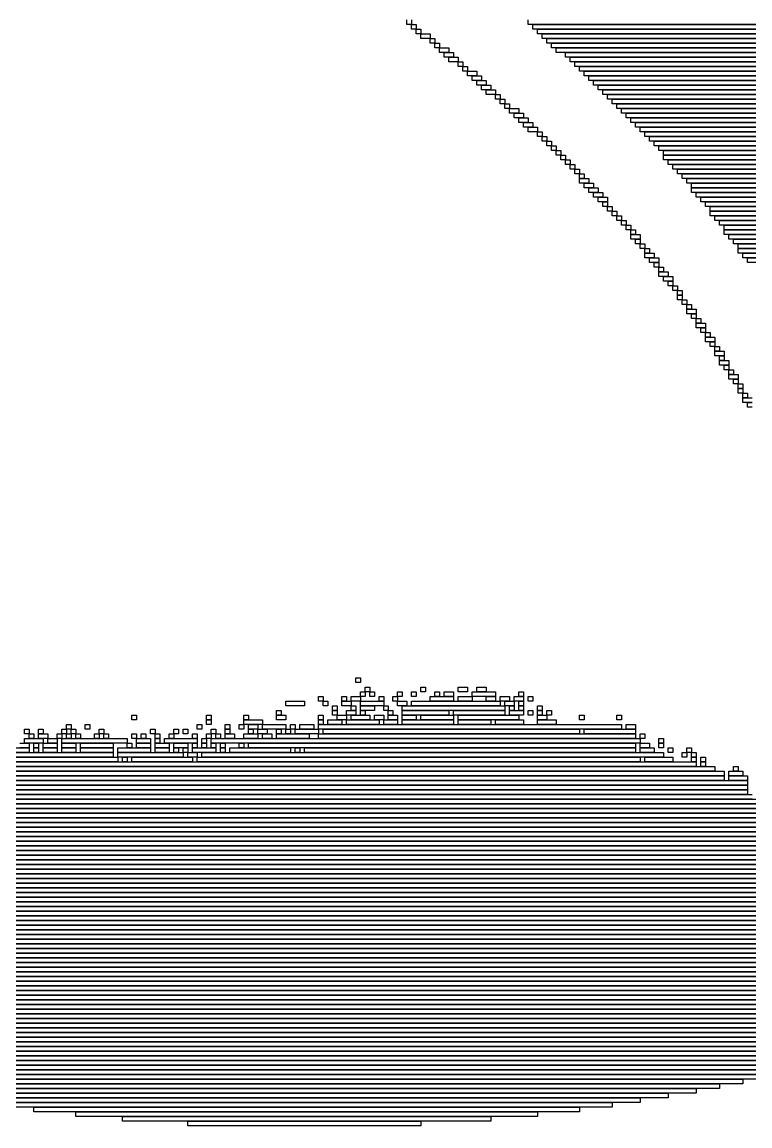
# Model space of a CAD drawing. Extents: x 62 to 962, y 59 to 966.
# Drawn here: x 452.5 to 608.5, y 59 to 295.5 of the extents above; entities that cross this region are included whole.
import ezdxf

# ---------------------------------------------------------------- set-up
doc = ezdxf.new("R2010")
doc.units = 0

msp = doc.modelspace()

# ---------------------------------------------------------------- linework, layer by layer
for p, q in [((535, 295), (535, 296)), ((536, 296), (536, 295)), ((561, 295), (561, 296)), ((536, 295), (535, 295)), ((536, 295), (537, 295)), ((536, 294), (536, 295)), ((537, 294), (536, 294)), ((537, 295), (537, 294)), ((537, 294), (538, 294)), ((537, 293), (537, 294)), ((538, 294), (538, 293)), ((907, 295), (561, 295)), ((562, 295), (906, 295)), ((562, 294), (562, 295)), ((906, 294), (562, 294)), ((563, 294), (905, 294)), ((563, 293), (563, 294)), ((538, 293), (537, 293)), ((538, 293), (540, 293)), ((538, 292), (538, 293)), ((540, 292), (538, 292)), ((540, 293), (540, 292)), ((540, 292), (541, 292)), ((540, 291), (540, 292)), ((541, 291), (540, 291)), ((541, 292), (541, 291)), ((541, 291), (542, 291)), ((541, 290), (541, 291)), ((542, 291), (542, 290)), ((905, 293), (563, 293)), ((564, 293), (905, 293)), ((564, 292), (564, 293)), ((905, 292), (564, 292)), ((565, 292), (904, 292)), ((565, 291), (565, 292)), ((904, 291), (565, 291)), ((566, 291), (904, 291)), ((566, 290), (566, 291)), ((542, 290), (541, 290)), ((542, 290), (544, 290)), ((542, 289), (542, 290)), ((544, 289), (542, 289)), ((543, 289), (545, 289)), ((543, 288), (543, 289)), ((544, 290), (544, 289)), ((545, 289), (545, 288)), ((904, 290), (566, 290)), ((567, 290), (903, 290)), ((567, 289), (567, 290)), ((903, 289), (567, 289)), ((569, 289), (903, 289)), ((569, 288), (569, 289)), ((545, 288), (543, 288)), ((544, 288), (546, 288)), ((544, 287), (544, 288)), ((546, 287), (544, 287)), ((546, 288), (546, 287)), ((546, 287), (547, 287)), ((546, 286), (546, 287)), ((547, 287), (547, 286)), ((903, 288), (569, 288)), ((570, 288), (902, 288)), ((570, 287), (570, 288)), ((902, 287), (570, 287)), ((571, 287), (901, 287)), ((571, 286), (571, 287)), ((547, 286), (546, 286)), ((547, 286), (548, 286)), ((547, 285), (547, 286)), ((548, 285), (547, 285)), ((548, 286), (548, 285)), ((548, 285), (550, 285)), ((548, 284), (548, 285)), ((550, 284), (548, 284)), ((549, 284), (551, 284)), ((549, 283), (549, 284)), ((550, 285), (550, 284)), ((551, 284), (551, 283)), ((901, 286), (571, 286)), ((572, 286), (901, 286)), ((572, 285), (572, 286)), ((901, 285), (572, 285)), ((573, 285), (900, 285)), ((573, 284), (573, 285)), ((900, 284), (573, 284)), ((574, 284), (900, 284)), ((574, 283), (574, 284)), ((551, 283), (549, 283)), ((550, 283), (552, 283)), ((550, 282), (550, 283)), ((552, 282), (550, 282)), ((551, 282), (553, 282)), ((551, 281), (551, 282)), ((552, 283), (552, 282)), ((553, 282), (553, 281)), ((900, 283), (574, 283)), ((575, 283), (899, 283)), ((575, 282), (575, 283)), ((899, 282), (575, 282)), ((576, 282), (899, 282)), ((576, 281), (576, 282)), ((553, 281), (551, 281)), ((552, 281), (554, 281)), ((552, 280), (552, 281)), ((554, 280), (552, 280)), ((554, 281), (554, 280)), ((554, 280), (555, 280)), ((554, 279), (554, 280)), ((555, 280), (555, 279)), ((899, 281), (576, 281)), ((577, 281), (898, 281)), ((577, 280), (577, 281)), ((898, 280), (577, 280)), ((578, 280), (897, 280)), ((578, 279), (578, 280)), ((555, 279), (554, 279)), ((555, 279), (556, 279)), ((555, 278), (555, 279)), ((556, 278), (555, 278)), ((556, 279), (556, 278)), ((556, 278), (557, 278)), ((556, 277), (556, 278)), ((557, 277), (556, 277)), ((557, 278), (557, 277)), ((557, 277), (559, 277)), ((557, 276), (557, 277)), ((559, 277), (559, 276)), ((897, 279), (578, 279)), ((579, 279), (897, 279)), ((579, 278), (579, 279)), ((897, 278), (579, 278)), ((580, 278), (896, 278)), ((580, 277), (580, 278)), ((896, 277), (580, 277)), ((581, 277), (896, 277)), ((581, 276), (581, 277)), ((559, 276), (557, 276)), ((558, 276), (560, 276)), ((558, 275), (558, 276)), ((560, 275), (558, 275)), ((559, 275), (561, 275)), ((559, 274), (559, 275)), ((560, 276), (560, 275)), ((561, 275), (561, 274)), ((896, 276), (581, 276)), ((582, 276), (895, 276)), ((582, 275), (582, 276)), ((895, 275), (582, 275)), ((583, 275), (894, 275)), ((583, 274), (583, 275)), ((561, 274), (559, 274)), ((560, 274), (562, 274)), ((560, 273), (560, 274)), ((562, 273), (560, 273)), ((561, 273), (563, 273)), ((561, 272), (561, 273)), ((563, 272), (561, 272)), ((562, 274), (562, 273)), ((563, 273), (563, 272)), ((563, 272), (564, 272)), ((563, 271), (563, 272)), ((564, 272), (564, 271)), ((894, 274), (583, 274)), ((584, 274), (894, 274)), ((584, 273), (584, 274)), ((894, 273), (584, 273)), ((585, 273), (893, 273)), ((585, 272), (585, 273)), ((893, 272), (585, 272)), ((586, 272), (893, 272)), ((586, 271), (586, 272)), ((564, 271), (563, 271)), ((564, 271), (565, 271)), ((564, 270), (564, 271)), ((565, 270), (564, 270)), ((565, 271), (565, 270)), ((565, 270), (566, 270)), ((565, 269), (565, 270)), ((566, 270), (566, 269)), ((893, 271), (586, 271)), ((587, 271), (892, 271)), ((587, 270), (587, 271)), ((892, 270), (587, 270)), ((588, 270), (891, 270)), ((588, 269), (588, 270)), ((566, 269), (565, 269)), ((566, 269), (567, 269)), ((566, 268), (566, 269)), ((567, 268), (566, 268)), ((567, 269), (567, 268)), ((567, 268), (568, 268)), ((567, 267), (567, 268)), ((568, 268), (568, 267)), ((891, 269), (588, 269)), ((589, 269), (891, 269)), ((589, 268), (589, 269)), ((891, 268), (589, 268)), ((590, 268), (890, 268)), ((590, 267), (590, 268)), ((568, 267), (567, 267)), ((568, 267), (569, 267)), ((568, 266), (568, 267)), ((569, 266), (568, 266)), ((569, 267), (569, 266)), ((569, 266), (570, 266)), ((569, 265), (569, 266)), ((570, 265), (569, 265)), ((570, 266), (570, 265)), ((570, 265), (571, 265)), ((570, 264), (570, 265)), ((571, 265), (571, 264)), ((890, 267), (590, 267)), ((590, 267), (889, 267)), ((590, 266), (590, 267)), ((889, 266), (590, 266)), ((591, 266), (889, 266)), ((591, 265), (591, 266)), ((889, 265), (591, 265)), ((592, 265), (888, 265)), ((592, 264), (592, 265)), ((571, 264), (570, 264)), ((571, 264), (572, 264)), ((571, 263), (571, 264)), ((572, 263), (571, 263)), ((572, 264), (572, 263)), ((572, 263), (573, 263)), ((572, 262), (572, 263)), ((573, 263), (573, 262)), ((888, 264), (592, 264)), ((593, 264), (887, 264)), ((593, 263), (593, 264)), ((887, 263), (593, 263)), ((594, 263), (887, 263)), ((594, 262), (594, 263)), ((573, 262), (572, 262)), ((572, 262), (574, 262)), ((572, 261), (572, 262)), ((574, 261), (572, 261)), ((573, 261), (575, 261)), ((573, 260), (573, 261)), ((574, 262), (574, 261)), ((575, 261), (575, 260)), ((887, 262), (594, 262)), ((595, 262), (886, 262)), ((595, 261), (595, 262)), ((886, 261), (595, 261)), ((596, 261), (885, 261)), ((596, 260), (596, 261)), ((575, 260), (573, 260)), ((574, 260), (576, 260)), ((574, 259), (574, 260)), ((576, 259), (574, 259)), ((575, 259), (577, 259)), ((575, 258), (575, 259)), ((577, 258), (575, 258)), ((576, 260), (576, 259)), ((576, 258), (578, 258)), ((576, 257), (576, 258)), ((577, 259), (577, 258)), ((578, 258), (578, 257)), ((885, 260), (596, 260)), ((596, 260), (885, 260)), ((596, 259), (596, 260)), ((885, 259), (596, 259)), ((597, 259), (884, 259)), ((597, 258), (597, 259)), ((884, 258), (597, 258)), ((598, 258), (883, 258)), ((598, 257), (598, 258)), ((578, 257), (576, 257)), ((577, 257), (578, 257)), ((577, 256), (577, 257)), ((578, 256), (577, 256)), ((578, 257), (578, 256)), ((578, 256), (579, 256)), ((578, 255), (578, 256)), ((579, 256), (579, 255)), ((883, 257), (598, 257)), ((599, 257), (883, 257)), ((599, 256), (599, 257)), ((883, 256), (599, 256)), ((600, 256), (882, 256)), ((600, 255), (600, 256)), ((579, 255), (578, 255)), ((579, 255), (580, 255)), ((579, 254), (579, 255)), ((580, 254), (579, 254)), ((580, 255), (580, 254)), ((580, 254), (581, 254)), ((580, 253), (580, 254)), ((581, 254), (581, 253)), ((882, 255), (600, 255)), ((600, 255), (881, 255)), ((600, 254), (600, 255)), ((881, 254), (600, 254)), ((601, 254), (881, 254)), ((601, 253), (601, 254)), ((581, 253), (580, 253)), ((581, 253), (582, 253)), ((581, 252), (581, 253)), ((582, 252), (581, 252)), ((582, 253), (582, 252)), ((582, 252), (583, 252)), ((582, 251), (582, 252)), ((583, 251), (582, 251)), ((583, 252), (583, 251)), ((583, 251), (584, 251)), ((583, 250), (583, 251)), ((584, 251), (584, 250)), ((881, 253), (601, 253)), ((602, 253), (880, 253)), ((602, 252), (602, 253)), ((880, 252), (602, 252)), ((603, 252), (879, 252)), ((603, 251), (603, 252)), ((879, 251), (603, 251)), ((603, 251), (879, 251)), ((603, 250), (603, 251)), ((584, 250), (583, 250)), ((583, 250), (585, 250)), ((583, 249), (583, 250)), ((585, 249), (583, 249)), ((584, 249), (585, 249)), ((584, 248), (584, 249)), ((585, 250), (585, 249)), ((585, 249), (585, 248)), ((879, 250), (603, 250)), ((604, 250), (878, 250)), ((604, 249), (604, 250)), ((878, 249), (604, 249)), ((605, 249), (877, 249)), ((605, 248), (605, 249)), ((585, 248), (584, 248)), ((585, 248), (586, 248)), ((585, 247), (585, 248)), ((586, 247), (585, 247)), ((586, 248), (586, 247)), ((586, 247), (587, 247)), ((586, 246), (586, 247)), ((587, 246), (586, 246)), ((586, 246), (588, 246)), ((586, 245), (586, 246)), ((587, 247), (587, 246)), ((588, 246), (588, 245)), ((877, 248), (605, 248)), ((606, 248), (876, 248)), ((606, 247), (606, 248)), ((876, 247), (606, 247)), ((606, 247), (876, 247)), ((606, 246), (606, 247)), ((876, 246), (606, 246)), ((607, 246), (875, 246)), ((607, 245), (607, 246)), ((588, 245), (586, 245)), ((587, 245), (589, 245)), ((587, 244), (587, 245)), ((589, 244), (587, 244)), ((588, 244), (589, 244)), ((588, 243), (588, 244)), ((589, 245), (589, 244)), ((589, 244), (589, 243)), ((875, 245), (607, 245)), ((608, 245), (874, 245)), ((608, 244), (608, 245)), ((874, 244), (608, 244)), ((589, 243), (588, 243)), ((589, 243), (590, 243)), ((589, 242), (589, 243)), ((590, 242), (589, 242)), ((589, 242), (591, 242)), ((589, 241), (589, 242)), ((590, 243), (590, 242)), ((591, 242), (591, 241)), ((591, 241), (589, 241)), ((590, 241), (592, 241)), ((590, 240), (590, 241)), ((592, 240), (590, 240)), ((591, 240), (592, 240)), ((591, 239), (591, 240)), ((592, 239), (591, 239)), ((592, 241), (592, 240)), ((592, 240), (592, 239)), ((592, 239), (593, 239)), ((592, 238), (592, 239)), ((593, 239), (593, 238)), ((593, 238), (592, 238)), ((593, 238), (594, 238)), ((593, 237), (593, 238)), ((594, 237), (593, 237)), ((593, 237), (594, 237)), ((593, 236), (593, 237)), ((594, 238), (594, 237)), ((594, 237), (594, 236)), ((594, 236), (593, 236)), ((594, 236), (595, 236)), ((594, 235), (594, 236)), ((595, 235), (594, 235)), ((595, 236), (595, 235)), ((595, 235), (596, 235)), ((595, 234), (595, 235)), ((596, 235), (596, 234)), ((596, 234), (595, 234)), ((595, 234), (597, 234)), ((595, 233), (595, 234)), ((597, 233), (595, 233)), ((596, 233), (597, 233)), ((596, 232), (596, 233)), ((597, 232), (596, 232)), ((597, 234), (597, 233)), ((597, 233), (597, 232)), ((597, 232), (598, 232)), ((597, 231), (597, 232)), ((598, 232), (598, 231)), ((598, 231), (597, 231)), ((597, 231), (599, 231)), ((597, 230), (597, 231)), ((599, 230), (597, 230)), ((598, 230), (599, 230)), ((598, 229), (598, 230)), ((599, 231), (599, 230)), ((599, 230), (599, 229)), ((599, 229), (598, 229)), ((599, 229), (600, 229)), ((599, 228), (599, 229)), ((600, 228), (599, 228)), ((599, 228), (601, 228)), ((599, 227), (599, 228)), ((600, 229), (600, 228)), ((601, 228), (601, 227)), ((601, 227), (599, 227)), ((600, 227), (601, 227)), ((600, 226), (600, 227)), ((601, 226), (600, 226)), ((601, 227), (601, 226)), ((601, 226), (602, 226)), ((601, 225), (601, 226)), ((602, 225), (601, 225)), ((601, 225), (603, 225)), ((601, 224), (601, 225)), ((602, 226), (602, 225)), ((603, 225), (603, 224)), ((603, 224), (601, 224)), ((602, 224), (603, 224)), ((602, 223), (602, 224)), ((603, 223), (602, 223)), ((602, 223), (604, 223)), ((602, 222), (602, 223)), ((603, 224), (603, 223)), ((604, 223), (604, 222)), ((604, 222), (602, 222)), ((603, 222), (604, 222)), ((603, 221), (603, 222)), ((604, 221), (603, 221)), ((604, 222), (604, 221)), ((604, 221), (605, 221)), ((604, 220), (604, 221)), ((605, 220), (604, 220)), ((604, 220), (606, 220)), ((604, 219), (604, 220)), ((605, 221), (605, 220)), ((606, 220), (606, 219)), ((606, 219), (604, 219)), ((605, 219), (606, 219)), ((605, 218), (605, 219)), ((606, 218), (605, 218)), ((606, 219), (606, 218)), ((606, 218), (607, 218)), ((606, 217), (606, 218)), ((607, 218), (607, 217)), ((607, 217), (606, 217)), ((606, 217), (607, 217)), ((606, 216), (606, 217)), ((607, 216), (606, 216)), ((607, 217), (607, 216)), ((607, 216), (608, 216)), ((607, 215), (607, 216)), ((608, 216), (608, 215)), ((608, 215), (607, 215)), ((607, 215), (609, 215)), ((607, 214), (607, 215)), ((609, 214), (607, 214)), ((608, 214), (609, 214)), ((608, 213), (608, 214)), ((609, 213), (608, 213)), ((524, 155), (525, 155)), ((524, 154), (524, 155)), ((525, 154), (524, 154)), ((525, 155), (525, 154)), ((525, 152), (526, 152)), ((525, 151), (525, 152)), ((526, 153), (527, 153)), ((526, 152), (526, 153)), ((527, 152), (526, 152)), ((526, 152), (526, 151)), ((527, 153), (527, 152)), ((527, 152), (528, 152)), ((527, 151), (527, 152)), ((528, 152), (528, 151)), ((533, 152), (534, 152)), ((533, 151), (533, 152)), ((534, 152), (534, 151)), ((536, 152), (537, 152)), ((536, 151), (536, 152)), ((537, 152), (537, 151)), ((538, 153), (539, 153)), ((538, 152), (538, 153)), ((539, 152), (538, 152)), ((539, 153), (539, 152)), ((541, 152), (542, 152)), ((541, 151), (541, 152)), ((542, 152), (542, 151)), ((543, 152), (545, 152)), ((543, 151), (543, 152)), ((545, 152), (545, 151)), ((546, 153), (548, 153)), ((546, 152), (546, 153)), ((548, 152), (546, 152)), ((548, 153), (548, 152)), ((549, 152), (554, 152)), ((549, 151), (549, 152)), ((550, 153), (552, 153)), ((550, 152), (550, 153)), ((552, 152), (550, 152)), ((552, 153), (552, 152)), ((554, 152), (554, 151)), ((559, 152), (560, 152)), ((559, 151), (559, 152)), ((560, 152), (560, 151)), ((509, 150), (513, 150)), ((509, 149), (509, 150)), ((513, 149), (509, 149)), ((513, 150), (513, 149)), ((516, 151), (517, 151)), ((516, 150), (516, 151)), ((517, 150), (516, 150)), ((517, 151), (517, 150)), ((517, 150), (518, 150)), ((517, 149), (517, 150)), ((518, 149), (517, 149)), ((518, 150), (518, 149)), ((519, 149), (520, 149)), ((519, 148), (519, 149)), ((520, 149), (520, 148)), ((521, 151), (522, 151)), ((521, 150), (521, 151)), ((522, 150), (521, 150)), ((521, 150), (523, 150)), ((521, 149), (521, 150)), ((523, 149), (521, 149)), ((522, 151), (522, 150)), ((523, 151), (525, 151)), ((523, 150), (523, 151)), ((525, 150), (523, 150)), ((523, 150), (523, 149)), ((523, 149), (524, 149)), ((523, 148), (523, 149)), ((524, 149), (524, 148)), ((526, 151), (525, 151)), ((525, 151), (525, 150)), ((525, 150), (530, 150)), ((525, 149), (525, 150)), ((530, 149), (525, 149)), ((525, 149), (528, 149)), ((525, 148), (525, 149)), ((528, 151), (527, 151)), ((528, 149), (528, 148)), ((529, 151), (530, 151)), ((529, 150), (529, 151)), ((530, 150), (529, 150)), ((530, 151), (530, 150)), ((530, 150), (530, 149)), ((530, 149), (531, 149)), ((530, 148), (530, 149)), ((531, 149), (531, 148)), ((532, 151), (533, 151)), ((532, 150), (532, 151)), ((533, 150), (532, 150)), ((534, 151), (533, 151)), ((533, 151), (533, 150)), ((533, 150), (535, 150)), ((533, 149), (533, 150)), ((535, 149), (533, 149)), ((534, 149), (556, 149)), ((534, 148), (534, 149)), ((535, 150), (535, 149)), ((537, 151), (536, 151)), ((536, 150), (555, 150)), ((536, 149), (536, 150)), ((555, 149), (536, 149)), ((540, 151), (545, 151)), ((540, 150), (540, 151)), ((545, 150), (540, 150)), ((542, 151), (541, 151)), ((545, 151), (543, 151)), ((545, 151), (545, 150)), ((546, 151), (549, 151)), ((546, 150), (546, 151)), ((549, 150), (546, 150)), ((554, 151), (549, 151)), ((549, 151), (549, 150)), ((552, 151), (554, 151)), ((552, 150), (552, 151)), ((554, 150), (552, 150)), ((554, 151), (554, 150)), ((555, 151), (557, 151)), ((555, 150), (555, 151)), ((557, 150), (555, 150)), ((555, 150), (555, 149)), ((556, 150), (558, 150)), ((556, 149), (556, 150)), ((558, 149), (556, 149)), ((556, 149), (556, 148)), ((557, 151), (557, 150)), ((557, 149), (558, 149)), ((557, 148), (557, 149)), ((558, 151), (560, 151)), ((558, 150), (558, 151)), ((560, 150), (558, 150)), ((558, 150), (558, 149)), ((558, 149), (558, 148)), ((560, 151), (559, 151)), ((559, 150), (560, 150)), ((559, 149), (559, 150)), ((560, 149), (559, 149)), ((559, 149), (560, 149)), ((559, 148), (559, 149)), ((560, 151), (560, 150)), ((560, 150), (560, 149)), ((560, 149), (560, 148)), ((561, 151), (562, 151)), ((561, 150), (561, 151)), ((562, 150), (561, 150)), ((562, 151), (562, 150)), ((563, 149), (564, 149)), ((563, 148), (563, 149)), ((564, 149), (564, 148)), ((476, 147), (477, 147)), ((476, 146), (476, 147)), ((477, 147), (477, 146)), ((492, 147), (493, 147)), ((492, 146), (492, 147)), ((493, 147), (493, 146)), ((500, 147), (501, 147)), ((500, 146), (500, 147)), ((501, 147), (501, 146)), ((507, 148), (508, 148)), ((507, 147), (507, 148)), ((508, 147), (507, 147)), ((507, 147), (509, 147)), ((507, 146), (507, 147)), ((508, 148), (508, 147)), ((509, 147), (509, 146)), ((516, 147), (517, 147)), ((516, 146), (516, 147)), ((517, 147), (517, 146)), ((520, 148), (519, 148)), ((519, 148), (520, 148)), ((519, 147), (519, 148)), ((520, 147), (519, 147)), ((520, 148), (520, 147)), ((520, 147), (522, 147)), ((520, 146), (520, 147)), ((522, 148), (524, 148)), ((522, 147), (522, 148)), ((524, 147), (522, 147)), ((522, 147), (522, 146)), ((524, 148), (523, 148)), ((523, 147), (527, 147)), ((523, 146), (523, 147)), ((524, 148), (524, 147)), ((528, 148), (525, 148)), ((525, 148), (526, 148)), ((525, 147), (525, 148)), ((526, 147), (525, 147)), ((526, 148), (526, 147)), ((527, 147), (527, 146)), ((528, 147), (530, 147)), ((528, 146), (528, 147)), ((531, 148), (530, 148)), ((530, 147), (530, 146)), ((531, 148), (532, 148)), ((531, 147), (531, 148)), ((532, 147), (531, 147)), ((531, 147), (533, 147)), ((531, 146), (531, 147)), ((532, 148), (532, 147)), ((533, 147), (533, 146)), ((556, 148), (534, 148)), ((534, 148), (544, 148)), ((534, 147), (534, 148)), ((544, 147), (534, 147)), ((534, 147), (537, 147)), ((534, 146), (534, 147)), ((537, 147), (537, 146)), ((538, 147), (545, 147)), ((538, 146), (538, 147)), ((544, 148), (544, 147)), ((545, 148), (556, 148)), ((545, 147), (545, 148)), ((556, 147), (545, 147)), ((545, 147), (545, 146)), ((546, 147), (559, 147)), ((546, 146), (546, 147)), ((556, 148), (556, 147)), ((558, 148), (557, 148)), ((557, 148), (560, 148)), ((557, 147), (557, 148)), ((560, 147), (557, 147)), ((560, 148), (559, 148)), ((559, 147), (559, 146)), ((560, 148), (560, 147)), ((561, 148), (562, 148)), ((561, 147), (561, 148)), ((562, 147), (561, 147)), ((562, 148), (562, 147)), ((564, 148), (563, 148)), ((563, 148), (564, 148)), ((563, 147), (563, 148)), ((564, 147), (563, 147)), ((563, 147), (565, 147)), ((563, 146), (563, 147)), ((564, 148), (564, 147)), ((565, 148), (566, 148)), ((565, 147), (565, 148)), ((566, 147), (565, 147)), ((565, 147), (565, 146)), ((566, 148), (566, 147)), ((572, 147), (573, 147)), ((572, 146), (572, 147)), ((573, 147), (573, 146)), ((580, 147), (581, 147)), ((580, 146), (580, 147)), ((581, 147), (581, 146)), ((462, 145), (463, 145)), ((462, 144), (462, 145)), ((463, 145), (463, 144)), ((466, 145), (467, 145)), ((466, 144), (466, 145)), ((467, 145), (467, 144)), ((477, 146), (476, 146)), ((490, 145), (491, 145)), ((490, 144), (490, 145)), ((491, 145), (491, 144)), ((493, 146), (492, 146)), ((492, 146), (493, 146)), ((492, 145), (492, 146)), ((493, 145), (492, 145)), ((493, 146), (493, 145)), ((496, 145), (497, 145)), ((496, 144), (496, 145)), ((497, 145), (497, 144)), ((499, 145), (500, 145)), ((499, 144), (499, 145)), ((501, 146), (500, 146)), ((500, 146), (504, 146)), ((500, 145), (500, 146)), ((504, 145), (500, 145)), ((500, 145), (500, 144)), ((501, 145), (503, 145)), ((501, 144), (501, 145)), ((503, 145), (503, 144)), ((504, 146), (504, 145)), ((504, 145), (509, 145)), ((504, 144), (504, 145)), ((509, 146), (507, 146)), ((509, 145), (509, 144)), ((510, 145), (511, 145)), ((510, 144), (510, 145)), ((511, 145), (511, 144)), ((512, 145), (515, 145)), ((512, 144), (512, 145)), ((515, 145), (515, 144)), ((517, 146), (516, 146)), ((516, 146), (517, 146)), ((516, 145), (516, 146)), ((517, 145), (516, 145)), ((516, 145), (581, 145)), ((516, 144), (516, 145)), ((517, 146), (517, 145)), ((518, 146), (521, 146)), ((518, 145), (518, 146)), ((521, 145), (518, 145)), ((522, 146), (520, 146)), ((521, 146), (521, 145)), ((522, 146), (529, 146)), ((522, 145), (522, 146)), ((529, 145), (522, 145)), ((527, 146), (523, 146)), ((530, 146), (528, 146)), ((529, 146), (529, 145)), ((530, 146), (533, 146)), ((530, 145), (530, 146)), ((533, 145), (530, 145)), ((533, 146), (531, 146)), ((533, 146), (533, 145)), ((537, 146), (534, 146)), ((534, 146), (545, 146)), ((534, 145), (534, 146)), ((545, 145), (534, 145)), ((545, 146), (538, 146)), ((545, 146), (545, 145)), ((559, 146), (546, 146)), ((546, 146), (553, 146)), ((546, 145), (546, 146)), ((553, 145), (546, 145)), ((553, 146), (553, 145)), ((554, 146), (560, 146)), ((554, 145), (554, 146)), ((560, 145), (554, 145)), ((560, 146), (560, 145)), ((565, 146), (563, 146)), ((563, 146), (567, 146)), ((563, 145), (563, 146)), ((567, 145), (563, 145)), ((567, 146), (567, 145)), ((573, 146), (572, 146)), ((581, 146), (580, 146)), ((581, 145), (581, 144)), ((582, 145), (584, 145)), ((582, 144), (582, 145)), ((584, 145), (584, 144)), ((453, 144), (454, 144)), ((453, 143), (453, 144)), ((454, 143), (453, 143)), ((453, 142), (457, 142)), ((453, 141), (453, 142)), ((454, 144), (454, 143)), ((454, 143), (455, 143)), ((454, 142), (454, 143)), ((455, 142), (454, 142)), ((455, 143), (455, 142)), ((456, 144), (457, 144)), ((456, 143), (456, 144)), ((457, 143), (456, 143)), ((456, 143), (458, 143)), ((456, 142), (456, 143)), ((458, 142), (456, 142)), ((457, 144), (457, 143)), ((457, 142), (457, 141)), ((458, 143), (458, 142)), ((458, 142), (460, 142)), ((458, 141), (458, 142)), ((460, 143), (461, 143)), ((460, 142), (460, 143)), ((461, 142), (460, 142)), ((460, 142), (460, 141)), ((461, 144), (462, 144)), ((461, 143), (461, 144)), ((462, 143), (461, 143)), ((461, 143), (461, 142)), ((461, 142), (475, 142)), ((461, 141), (461, 142)), ((463, 144), (462, 144)), ((462, 144), (462, 143)), ((462, 143), (463, 143)), ((462, 142), (462, 143)), ((463, 142), (462, 142)), ((463, 144), (464, 144)), ((463, 143), (463, 144)), ((464, 143), (463, 143)), ((463, 143), (463, 142)), ((464, 144), (464, 143)), ((464, 143), (465, 143)), ((464, 142), (464, 143)), ((465, 142), (464, 142)), ((465, 143), (465, 142)), ((467, 144), (466, 144)), ((468, 143), (469, 143)), ((468, 142), (468, 143)), ((469, 142), (468, 142)), ((469, 144), (470, 144)), ((469, 143), (469, 144)), ((470, 143), (469, 143)), ((469, 143), (469, 142)), ((470, 144), (470, 143)), ((470, 143), (471, 143)), ((470, 142), (470, 143)), ((471, 142), (470, 142)), ((471, 143), (471, 142)), ((475, 142), (475, 141)), ((476, 143), (477, 143)), ((476, 142), (476, 143)), ((477, 142), (476, 142)), ((477, 143), (477, 142)), ((477, 142), (480, 142)), ((477, 141), (477, 142)), ((478, 143), (479, 143)), ((478, 142), (478, 143)), ((479, 142), (478, 142)), ((479, 143), (479, 142)), ((480, 144), (481, 144)), ((480, 143), (480, 144)), ((481, 143), (480, 143)), ((480, 142), (480, 141)), ((481, 144), (481, 143)), ((481, 143), (482, 143)), ((481, 142), (481, 143)), ((482, 142), (481, 142)), ((481, 142), (482, 142)), ((481, 141), (481, 142)), ((482, 143), (482, 142)), ((482, 142), (482, 141)), ((483, 142), (490, 142)), ((483, 141), (483, 142)), ((484, 143), (485, 143)), ((484, 142), (484, 143)), ((485, 142), (484, 142)), ((485, 144), (486, 144)), ((485, 143), (485, 144)), ((486, 143), (485, 143)), ((485, 143), (485, 142)), ((486, 144), (486, 143)), ((487, 144), (488, 144)), ((487, 143), (487, 144)), ((488, 143), (487, 143)), ((488, 144), (488, 143)), ((489, 143), (490, 143)), ((489, 142), (489, 143)), ((490, 142), (489, 142)), ((491, 144), (490, 144)), ((490, 143), (490, 142)), ((490, 142), (490, 141)), ((491, 142), (492, 142)), ((491, 141), (491, 142)), ((492, 143), (493, 143)), ((492, 142), (492, 143)), ((493, 142), (492, 142)), ((492, 142), (492, 141)), ((493, 144), (494, 144)), ((493, 143), (493, 144)), ((494, 143), (493, 143)), ((493, 143), (493, 142)), ((493, 142), (585, 142)), ((493, 141), (493, 142)), ((494, 144), (494, 143)), ((494, 143), (495, 143)), ((494, 142), (494, 143)), ((495, 142), (494, 142)), ((495, 143), (495, 142)), ((497, 144), (496, 144)), ((496, 144), (497, 144)), ((496, 143), (496, 144)), ((497, 143), (496, 143)), ((496, 143), (498, 143)), ((496, 142), (496, 143)), ((498, 142), (496, 142)), ((497, 144), (497, 143)), ((498, 143), (498, 142)), ((500, 144), (499, 144)), ((500, 143), (503, 143)), ((500, 142), (500, 143)), ((503, 142), (500, 142)), ((503, 144), (501, 144)), ((501, 144), (502, 144)), ((501, 143), (501, 144)), ((502, 143), (501, 143)), ((502, 144), (502, 143)), ((503, 144), (505, 144)), ((503, 143), (503, 144)), ((505, 143), (503, 143)), ((503, 143), (503, 142)), ((509, 144), (504, 144)), ((504, 143), (506, 143)), ((504, 142), (504, 143)), ((506, 142), (504, 142)), ((505, 144), (505, 143)), ((506, 143), (506, 142)), ((507, 144), (508, 144)), ((507, 143), (507, 144)), ((508, 143), (507, 143)), ((507, 143), (514, 143)), ((507, 142), (507, 143)), ((514, 142), (507, 142)), ((508, 144), (508, 143)), ((509, 144), (510, 144)), ((509, 143), (509, 144)), ((510, 143), (509, 143)), ((511, 144), (510, 144)), ((510, 144), (510, 143)), ((511, 144), (516, 144)), ((511, 143), (511, 144)), ((516, 143), (511, 143)), ((515, 144), (512, 144)), ((514, 143), (514, 142)), ((581, 144), (516, 144)), ((516, 144), (516, 143)), ((516, 143), (584, 143)), ((516, 142), (516, 143)), ((584, 142), (516, 142)), ((517, 144), (572, 144)), ((517, 143), (517, 144)), ((572, 143), (517, 143)), ((572, 144), (572, 143)), ((573, 144), (584, 144)), ((573, 143), (573, 144)), ((584, 143), (573, 143)), ((584, 144), (582, 144)), ((584, 144), (584, 143)), ((584, 143), (584, 142)), ((585, 143), (586, 143)), ((585, 142), (585, 143)), ((586, 142), (585, 142)), ((585, 142), (585, 141)), ((586, 143), (586, 142)), ((589, 142), (590, 142)), ((589, 141), (589, 142)), ((590, 142), (590, 141)), ((449, 140), (454, 140)), ((452, 141), (454, 141)), ((454, 140), (452, 140)), ((457, 141), (453, 141)), ((454, 141), (454, 140)), ((454, 140), (454, 139)), ((455, 141), (456, 141)), ((455, 140), (455, 141)), ((456, 140), (455, 140)), ((455, 140), (456, 140)), ((455, 139), (455, 140)), ((456, 141), (456, 140)), ((456, 140), (456, 139)), ((457, 141), (460, 141)), ((457, 140), (457, 141)), ((460, 140), (457, 140)), ((457, 140), (460, 140)), ((457, 139), (457, 140)), ((460, 141), (458, 141)), ((460, 141), (460, 140)), ((460, 140), (460, 139)), ((475, 141), (461, 141)), ((461, 141), (464, 141)), ((461, 140), (461, 141)), ((464, 140), (461, 140)), ((461, 140), (464, 140)), ((461, 139), (461, 140)), ((464, 141), (464, 140)), ((464, 140), (464, 139)), ((465, 141), (472, 141)), ((465, 140), (465, 141)), ((472, 140), (465, 140)), ((465, 140), (472, 140)), ((465, 139), (465, 140)), ((472, 141), (472, 140)), ((472, 140), (472, 139)), ((473, 140), (480, 140)), ((473, 139), (473, 140)), ((475, 141), (476, 141)), ((475, 140), (475, 141)), ((476, 140), (475, 140)), ((476, 141), (476, 140)), ((480, 141), (477, 141)), ((477, 141), (480, 141)), ((477, 140), (477, 141)), ((480, 140), (477, 140)), ((480, 141), (480, 140)), ((480, 140), (480, 139)), ((482, 141), (481, 141)), ((481, 141), (484, 141)), ((481, 140), (481, 141)), ((484, 140), (481, 140)), ((481, 140), (484, 140)), ((481, 139), (481, 140)), ((490, 141), (483, 141)), ((484, 141), (484, 140)), ((484, 140), (484, 139)), ((485, 141), (488, 141)), ((485, 140), (485, 141)), ((488, 140), (485, 140)), ((485, 140), (486, 140)), ((485, 139), (485, 140)), ((486, 140), (486, 139)), ((487, 140), (488, 140)), ((487, 139), (487, 140)), ((488, 141), (488, 140)), ((488, 140), (488, 139)), ((489, 141), (490, 141)), ((489, 140), (489, 141)), ((490, 140), (489, 140)), ((489, 140), (494, 140)), ((489, 139), (489, 140)), ((490, 141), (490, 140)), ((492, 141), (491, 141)), ((491, 141), (492, 141)), ((491, 140), (491, 141)), ((492, 140), (491, 140)), ((492, 141), (492, 140)), ((585, 141), (493, 141)), ((493, 141), (494, 141)), ((493, 140), (493, 141)), ((494, 140), (493, 140)), ((494, 141), (494, 140)), ((494, 140), (494, 139)), ((495, 141), (496, 141)), ((495, 140), (495, 141)), ((496, 140), (495, 140)), ((495, 140), (496, 140)), ((495, 139), (495, 140)), ((496, 141), (496, 140)), ((496, 140), (496, 139)), ((497, 140), (510, 140)), ((497, 139), (497, 140)), ((499, 141), (500, 141)), ((499, 140), (499, 141)), ((500, 140), (499, 140)), ((500, 141), (500, 140)), ((501, 141), (584, 141)), ((501, 140), (501, 141)), ((584, 140), (501, 140)), ((510, 140), (510, 139)), ((511, 140), (512, 140)), ((511, 139), (511, 140)), ((512, 140), (512, 139)), ((513, 140), (584, 140)), ((513, 139), (513, 140)), ((584, 141), (584, 140)), ((584, 140), (584, 139)), ((585, 141), (587, 141)), ((585, 140), (585, 141)), ((587, 140), (585, 140)), ((585, 140), (588, 140)), ((585, 139), (585, 140)), ((587, 141), (587, 140)), ((588, 140), (588, 139)), ((590, 141), (589, 141)), ((589, 141), (590, 141)), ((589, 140), (589, 141)), ((590, 140), (589, 140)), ((590, 141), (590, 140)), ((591, 140), (592, 140)), ((591, 139), (591, 140)), ((592, 140), (592, 139)), ((595, 140), (596, 140)), ((595, 139), (595, 140)), ((596, 140), (596, 139)), ((257, 139), (472, 139)), ((472, 138), (257, 138)), ((259, 138), (473, 138)), ((454, 139), (449, 139)), ((456, 139), (455, 139)), ((460, 139), (457, 139)), ((464, 139), (461, 139)), ((472, 139), (465, 139)), ((472, 139), (472, 138)), ((480, 139), (473, 139)), ((473, 139), (487, 139)), ((473, 138), (473, 139)), ((487, 138), (473, 138)), ((473, 138), (473, 137)), ((474, 138), (475, 138)), ((474, 137), (474, 138)), ((475, 138), (475, 137)), ((476, 138), (489, 138)), ((476, 137), (476, 138)), ((484, 139), (481, 139)), ((486, 139), (485, 139)), ((488, 139), (487, 139)), ((487, 139), (487, 138)), ((488, 139), (490, 139)), ((488, 138), (488, 139)), ((490, 138), (488, 138)), ((494, 139), (489, 139)), ((489, 138), (489, 137)), ((490, 139), (490, 138)), ((490, 138), (585, 138)), ((490, 137), (490, 138)), ((491, 139), (590, 139)), ((491, 138), (491, 139)), ((590, 138), (491, 138)), ((496, 139), (495, 139)), ((510, 139), (497, 139)), ((512, 139), (511, 139)), ((584, 139), (513, 139)), ((588, 139), (585, 139)), ((585, 138), (585, 137)), ((586, 138), (592, 138)), ((586, 137), (586, 138)), ((590, 139), (590, 138)), ((592, 139), (591, 139)), ((592, 138), (592, 137)), ((594, 139), (595, 139)), ((594, 138), (594, 139)), ((595, 138), (594, 138)), ((596, 139), (595, 139)), ((595, 139), (595, 138)), ((596, 139), (597, 139)), ((596, 138), (596, 139)), ((597, 138), (596, 138)), ((596, 138), (597, 138)), ((596, 137), (596, 138)), ((597, 139), (597, 138)), ((597, 138), (597, 137)), ((598, 138), (599, 138)), ((598, 137), (598, 138)), ((599, 138), (599, 137)), ((473, 137), (259, 137)), ((260, 137), (597, 137)), ((597, 136), (260, 136)), ((262, 136), (601, 136)), ((601, 135), (262, 135)), ((263, 135), (603, 135)), ((475, 137), (474, 137)), ((489, 137), (476, 137)), ((585, 137), (490, 137)), ((592, 137), (586, 137)), ((597, 137), (596, 137)), ((597, 137), (597, 136)), ((599, 137), (598, 137)), ((598, 137), (599, 137)), ((598, 136), (598, 137)), ((599, 136), (598, 136)), ((599, 137), (599, 136)), ((601, 136), (601, 135)), ((603, 135), (603, 134)), ((604, 135), (607, 135)), ((604, 134), (604, 135)), ((605, 136), (606, 136)), ((605, 135), (605, 136)), ((606, 135), (605, 135)), ((606, 136), (606, 135)), ((607, 135), (607, 134)), ((603, 134), (263, 134)), ((265, 134), (603, 134)), ((603, 133), (265, 133)), ((266, 133), (608, 133)), ((603, 134), (603, 133)), ((607, 134), (604, 134)), ((604, 134), (608, 134)), ((604, 133), (604, 134)), ((608, 133), (604, 133)), ((608, 134), (608, 133)), ((608, 133), (608, 132)), ((608, 132), (266, 132)), ((268, 132), (608, 132)), ((608, 131), (268, 131)), ((269, 131), (608, 131)), ((608, 132), (608, 131)), ((608, 131), (608, 130)), ((608, 130), (269, 130)), ((271, 130), (609, 130)), ((609, 129), (271, 129)), ((272, 129), (615, 129)), ((615, 128), (272, 128)), ((274, 128), (616, 128)), ((616, 127), (274, 127)), ((276, 127), (616, 127)), ((616, 126), (276, 126)), ((277, 126), (617, 126)), ((617, 125), (277, 125)), ((279, 125), (617, 125)), ((617, 124), (279, 124)), ((280, 124), (620, 124)), ((620, 123), (280, 123)), ((282, 123), (623, 123)), ((623, 122), (282, 122)), ((284, 122), (624, 122)), ((624, 121), (284, 121)), ((286, 121), (624, 121)), ((624, 120), (286, 120)), ((287, 120), (629, 120)), ((629, 119), (287, 119)), ((289, 119), (629, 119)), ((629, 118), (289, 118)), ((291, 118), (629, 118)), ((629, 117), (291, 117)), ((293, 117), (629, 117)), ((629, 116), (293, 116)), ((294, 116), (631, 116)), ((631, 115), (294, 115)), ((296, 115), (631, 115)), ((631, 114), (296, 114)), ((298, 114), (631, 114)), ((631, 113), (298, 113)), ((300, 113), (631, 113)), ((631, 112), (300, 112)), ((302, 112), (631, 112)), ((631, 111), (302, 111)), ((304, 111), (631, 111)), ((631, 110), (304, 110)), ((305, 110), (631, 110)), ((631, 109), (305, 109)), ((307, 109), (631, 109)), ((631, 108), (307, 108)), ((309, 108), (631, 108)), ((631, 107), (309, 107)), ((311, 107), (631, 107)), ((631, 106), (311, 106)), ((313, 106), (631, 106)), ((631, 105), (313, 105)), ((315, 105), (631, 105)), ((631, 104), (315, 104)), ((317, 104), (630, 104)), ((630, 103), (317, 103)), ((319, 103), (630, 103)), ((630, 102), (319, 102)), ((322, 102), (630, 102)), ((630, 101), (322, 101)), ((324, 101), (631, 101)), ((631, 100), (324, 100)), ((326, 100), (699, 100)), ((699, 99), (326, 99)), ((328, 99), (697, 99)), ((697, 98), (328, 98)), ((330, 98), (695, 98)), ((695, 97), (330, 97)), ((333, 97), (693, 97)), ((693, 96), (333, 96)), ((335, 96), (691, 96)), ((691, 95), (335, 95)), ((337, 95), (688, 95)), ((688, 94), (337, 94)), ((339, 94), (686, 94)), ((686, 93), (339, 93)), ((342, 93), (684, 93)), ((684, 92), (342, 92)), ((344, 92), (682, 92)), ((682, 91), (344, 91)), ((346, 91), (679, 91)), ((679, 90), (346, 90)), ((349, 90), (676, 90)), ((676, 89), (349, 89)), ((352, 89), (674, 89)), ((674, 88), (352, 88)), ((354, 88), (671, 88)), ((671, 87), (354, 87)), ((357, 87), (669, 87)), ((669, 86), (357, 86)), ((360, 86), (666, 86)), ((666, 85), (360, 85)), ((362, 85), (663, 85)), ((663, 84), (362, 84)), ((366, 84), (660, 84)), ((660, 83), (366, 83)), ((368, 83), (657, 83)), ((657, 82), (368, 82)), ((371, 82), (655, 82)), ((655, 81), (371, 81)), ((374, 81), (652, 81)), ((652, 80), (374, 80)), ((377, 80), (649, 80)), ((649, 79), (377, 79)), ((380, 79), (645, 79)), ((645, 78), (380, 78)), ((384, 78), (642, 78)), ((642, 77), (384, 77)), ((387, 77), (639, 77)), ((639, 76), (387, 76)), ((390, 76), (636, 76)), ((636, 75), (390, 75)), ((394, 75), (632, 75)), ((632, 74), (394, 74)), ((398, 74), (628, 74)), ((628, 73), (398, 73)), ((402, 73), (624, 73)), ((624, 72), (402, 72)), ((406, 72), (620, 72)), ((620, 71), (406, 71)), ((410, 71), (616, 71)), ((616, 70), (410, 70)), ((415, 70), (611, 70)), ((611, 69), (415, 69)), ((419, 69), (607, 69)), ((607, 69), (607, 68)), ((607, 68), (419, 68)), ((424, 68), (602, 68)), ((602, 67), (424, 67)), ((430, 67), (597, 67)), ((597, 67), (597, 66)), ((602, 68), (602, 67)), ((597, 66), (430, 66)), ((434, 66), (591, 66)), ((591, 65), (434, 65)), ((441, 65), (585, 65)), ((585, 64), (441, 64)), ((448, 64), (579, 64)), ((579, 64), (579, 63)), ((585, 65), (585, 64)), ((591, 66), (591, 65)), ((579, 63), (448, 63)), ((455, 63), (572, 63)), ((455, 62), (455, 63)), ((572, 62), (455, 62)), ((464, 62), (563, 62)), ((464, 61), (464, 62)), ((563, 62), (563, 61)), ((572, 63), (572, 62)), ((563, 61), (464, 61)), ((474, 61), (553, 61)), ((474, 60), (474, 61)), ((553, 60), (474, 60)), ((488, 60), (538, 60)), ((488, 59), (488, 60)), ((538, 60), (538, 59)), ((553, 61), (553, 60)), ((538, 59), (488, 59))]:
    msp.add_line(p, q)

doc.saveas('drawing.dxf')
